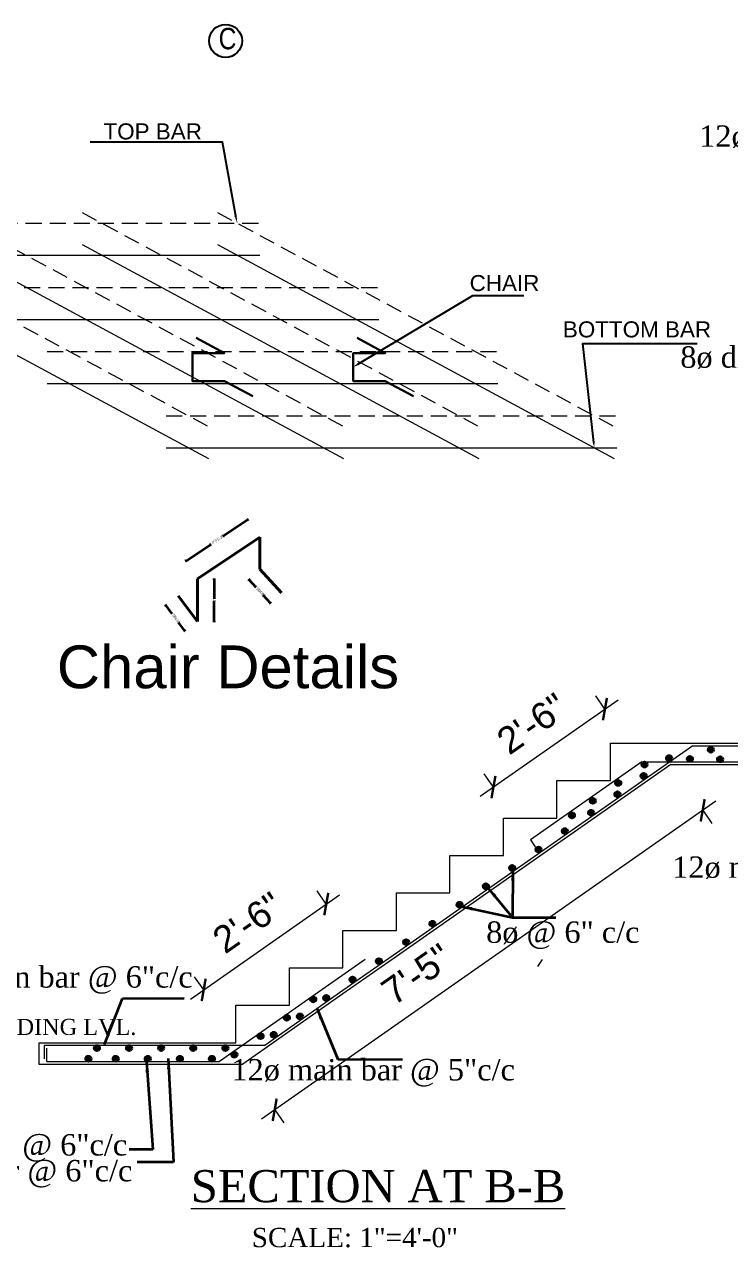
# Model space of a CAD drawing. Header units: inches. Extents: x -4597 to 93300, y -14139 to 5932.
# Drawn here: x 1193.9 to 1457.8, y -10010.3 to -9552.9 of the extents above; entities that cross this region are included whole.
import ezdxf
from ezdxf.enums import TextEntityAlignment as Align

# ---------------------------------------------------------------- set-up
doc = ezdxf.new("R2010")
doc.units = ezdxf.units.IN
doc.header["$LTSCALE"] = 0.5
doc.header["$MEASUREMENT"] = 0
doc.header["$PDMODE"] = 66
doc.linetypes.add('DASHED2', pattern=[0.375, 0.25, -0.125])
for name, color, linetype, lineweight in [('0_Dimension', 72, 'Continuous', 9), ('1', 7, 'Continuous', 25), ('4TEXT', 7, 'Continuous', 20), ('BAR', 5, 'Continuous', 40), ('hatch', 9, 'Continuous', 0), ('stair', 132, 'Continuous', 13), ('TEXT', 220, 'Continuous', 9), ('Toilet', 7, 'Continuous', 25), ('wall', 20, 'Continuous', 40), ('WALL SEC', 2, 'Continuous', 35)]:
    doc.layers.add(name, color=color, linetype=linetype, lineweight=lineweight)
doc.layers.add('DIMENSION', color=5, linetype='Continuous')
doc.styles.add('arial narrow', font='ARIALN.TTF', dxfattribs={"width": 0.75})
doc.styles.add('bimal', font='arial.ttf')
doc.styles.add('NIR', font='COPRGTL.TTF')
doc.styles.add('ordinary', font='ARIALN.TTF')
doc.styles.add('PUMORI', font='arial.ttf')
doc.styles.add('Romans', font='romans.shx')
doc.styles.add('Times', font='times.ttf')
doc.dimstyles.new('1', dxfattribs={"dimtxt": 3, "dimasz": 0.15, "dimexe": 1, "dimexo": 1, "dimgap": 0.055, "dimtad": 1, "dimdec": 3, "dimlfac": 1000, "dimzin": 0, "dimdsep": 46, "dimlunit": 4, "dimtxsty": 'Romans', "dimblk": 'OBLIQUE', "dimcen": 0, "dimdle": 0.15, "dimclrd": 4, "dimclre": 4, "dimclrt": 7, "dimadec": 0, "dimazin": 0, "dimtfac": 1, "dimtdec": 3, "dimtofl": 0, "dimtmove": 2, "dimatfit": 3, "dimldrblk": 'OBLIQUE', "dimfxl": 2, "dimfxlon": 1, "dimtolj": 1, "dimtzin": 0, "dimlwd": -1, "dimarcsym": 0})
doc.dimstyles.new('1_96', dxfattribs={"dimtxt": 5, "dimasz": 3, "dimexe": 3, "dimexo": 3, "dimgap": 3, "dimtad": 1, "dimdec": 0, "dimzin": 0, "dimdsep": 46, "dimlunit": 4, "dimtxsty": 'bimal', "dimblk": 'ARCHTICK', "dimcen": 2, "dimdle": 3, "dimclrd": 3, "dimclre": 1, "dimclrt": 4, "dimadec": 0, "dimazin": 0, "dimtfac": 1, "dimtdec": 0, "dimtix": 1, "dimtofl": 0, "dimtmove": 0, "dimatfit": 3, "dimldrblk": 'ARCHTICK', "dimfxl": 1, "dimtolj": 1, "dimtzin": 0, "dimlwd": 0, "dimlwe": 9, "dimarcsym": 0})
doc.dimstyles.new('Copy of Standard', dxfattribs={"dimtxt": 9, "dimasz": 1, "dimexe": 1, "dimexo": 12, "dimgap": 1, "dimtad": 3, "dimdec": 0, "dimzin": 0, "dimdsep": 46, "dimlunit": 4, "dimtxsty": 'NIR', "dimcen": 0.09, "dimclrt": 2, "dimadec": 0, "dimazin": 0, "dimtfac": 1, "dimtdec": 0, "dimtofl": 0, "dimtmove": 2, "dimatfit": 0, "dimfxl": 1, "dimtolj": 1, "dimtzin": 0, "dimarcsym": 0})

# ---------------------------------------------------------------- blocks, each defined once
blk = doc.blocks.new('_ArchTick')
at = {"color": 0, "linetype": 'ByBlock', "const_width": 0.15}
blk.add_lwpolyline([(-0.5, -0.5), (0.5, 0.5)], dxfattribs=at)
blk = doc.blocks.new('*D150')
at = {"layer": 'Defpoints', "color": 0, "linetype": 'Continuous', "transparency": 16777216}
for p in [(121491.84, -24467.13), (121411.84, -24523.13), (121417.82, -24531.68)]:
    blk.add_point(p, dxfattribs=at)
at = {"layer": 'WALL SEC', "color": 3, "linetype": 'Continuous', "lineweight": 0, "transparency": 16777216}
blk.add_line((121500.28, -24473.96), (121415.37, -24533.4), dxfattribs=at)
at = {"layer": 'WALL SEC', "color": 1, "linetype": 'Continuous', "lineweight": 9, "transparency": 16777216}
for p, q in [((121497.82, -24475.68), (121499.54, -24478.13)), ((121417.82, -24531.68), (121419.54, -24534.13))]:
    blk.add_line(p, q, dxfattribs=at)
at = {"layer": 'WALL SEC', "color": 3, "linetype": 'Continuous', "lineweight": 0, "transparency": 16777216, "xscale": 3, "yscale": 3, "zscale": 3}
for p, rotation in [((121497.82, -24475.68), 34.99202019856288), ((121417.82, -24531.68), 214.9920201985628)]:
    blk.add_blockref('_ArchTick', p, dxfattribs=dict(at, rotation=rotation))
at = {"layer": 'WALL SEC', "color": 4, "linetype": 'Continuous', "lineweight": 25, "transparency": 16777216, "insert": (121444.37, -24506.33), "char_height": 5, "attachment_point": 5, "rotation": 34.992, "style": 'bimal'}
blk.add_mtext('\\A1;7\'-5"', dxfattribs=at)
blk = doc.blocks.new('*D152')
at = {"layer": 'Defpoints', "color": 0, "linetype": 'Continuous', "transparency": 16777216}
for p in [(121427.46, -24493.21), (121434.73, -24503.59), (121411.82, -24519.63)]:
    blk.add_point(p, dxfattribs=at)
at = {"layer": 'WALL SEC', "color": 1, "linetype": 'Continuous', "lineweight": 9, "transparency": 16777216}
for p, q in [((121427.46, -24493.21), (121425.74, -24490.75)), ((121404.55, -24509.25), (121402.83, -24506.79))]:
    blk.add_line(p, q, dxfattribs=at)
at = {"layer": 'WALL SEC', "color": 3, "linetype": 'Continuous', "lineweight": 0, "transparency": 16777216}
blk.add_line((121402.09, -24510.97), (121429.92, -24491.49), dxfattribs=at)
at = {"layer": 'WALL SEC', "color": 3, "linetype": 'Continuous', "lineweight": 0, "transparency": 16777216, "xscale": 3, "yscale": 3, "zscale": 3}
for p, rotation in [((121427.46, -24493.21), 34.99202019855377), ((121404.55, -24509.25), 214.9920201985538)]:
    blk.add_blockref('_ArchTick', p, dxfattribs=dict(at, rotation=rotation))
at = {"layer": 'WALL SEC', "color": 4, "linetype": 'Continuous', "lineweight": 25, "transparency": 16777216, "insert": (121412.82, -24496.68), "char_height": 5, "attachment_point": 5, "rotation": 34.992, "style": 'bimal'}
blk.add_mtext('\\A1;2\'-6"', dxfattribs=at)
blk = doc.blocks.new('*D153')
at = {"layer": 'Defpoints', "color": 0, "linetype": 'Continuous', "transparency": 16777216}
for p in [(121479.55, -24456.75), (121486.47, -24466.63), (121465.63, -24481.22)]:
    blk.add_point(p, dxfattribs=at)
at = {"layer": 'WALL SEC', "color": 3, "linetype": 'Continuous', "lineweight": 0, "transparency": 16777216}
blk.add_line((121456.25, -24473.06), (121482.01, -24455.03), dxfattribs=at)
at = {"layer": 'WALL SEC', "color": 1, "linetype": 'Continuous', "lineweight": 9, "transparency": 16777216}
for p, q in [((121479.55, -24456.75), (121477.83, -24454.29)), ((121458.71, -24471.34), (121456.99, -24468.88))]:
    blk.add_line(p, q, dxfattribs=at)
at = {"layer": 'WALL SEC', "color": 3, "linetype": 'Continuous', "lineweight": 0, "transparency": 16777216, "xscale": 3, "yscale": 3, "zscale": 3}
for p, rotation in [((121479.55, -24456.75), 34.99202019818098), ((121458.71, -24471.34), 214.992020198181)]:
    blk.add_blockref('_ArchTick', p, dxfattribs=dict(at, rotation=rotation))
at = {"layer": 'WALL SEC', "color": 4, "linetype": 'Continuous', "lineweight": 25, "transparency": 16777216, "insert": (121465.94, -24459.49), "char_height": 5, "attachment_point": 5, "rotation": 34.992, "style": 'bimal'}
blk.add_mtext('\\A1;2\'-6"', dxfattribs=at)
blk = doc.blocks.new('*D141')
at = {"layer": '0_Dimension', "color": 0, "linetype": 'Continuous', "lineweight": -2, "transparency": 16777216}
for p, q in [((143016.37, -37331.14), (143006.86, -37337.47)), ((142993.06, -37346.65), (143002.56, -37340.33))]:
    blk.add_line(p, q, dxfattribs=at)
at = {"layer": '0_Dimension', "color": 0, "linetype": 'Continuous', "lineweight": 5, "transparency": 16777216}
for p, q in [((143016.64, -37331.56), (143016.09, -37330.73)), ((142993.33, -37347.07), (142992.78, -37346.24))]:
    blk.add_line(p, q, dxfattribs=at)
at = {"layer": 'Defpoints', "color": 0, "linetype": 'Continuous', "transparency": 16777216}
for p in [(143016.37, -37331.14), (143020.75, -37337.74), (142997.44, -37353.25)]:
    blk.add_point(p, dxfattribs=at)
at = {"layer": '0_Dimension', "linetype": 'Continuous', "transparency": 16777216, "insert": (143004.71, -37338.9), "char_height": 1, "attachment_point": 5, "rotation": 33.6386, "style": 'arial narrow'}
blk.add_mtext('\\A1;2\'-4" [711.20]', dxfattribs=at)
blk = doc.blocks.new('_Oblique')
at = {"color": 0, "linetype": 'ByBlock', "lineweight": -2}
blk.add_line((-0.5, -0.5), (0.5, 0.5), dxfattribs=at)
blk = doc.blocks.new('*D142')
at = {"layer": '0_Dimension', "color": 0, "linetype": 'Continuous', "lineweight": 5, "transparency": 16777216}
for p, q in [((143003.23, -37353.25), (143004.23, -37353.25)), ((143003.23, -37369.25), (143004.23, -37369.25))]:
    blk.add_line(p, q, dxfattribs=at)
at = {"layer": '0_Dimension', "color": 0, "linetype": 'Continuous', "lineweight": -2, "transparency": 16777216}
for p, q in [((143003.73, -37353.25), (143003.73, -37360.8)), ((143003.73, -37369.25), (143003.73, -37361.69))]:
    blk.add_line(p, q, dxfattribs=at)
at = {"layer": 'Defpoints', "color": 0, "linetype": 'Continuous', "transparency": 16777216}
for p in [(142997.44, -37353.25), (142997.44, -37369.25), (143003.73, -37369.25)]:
    blk.add_point(p, dxfattribs=at)
at = {"layer": '0_Dimension', "linetype": 'Continuous', "transparency": 16777216, "insert": (143003.73, -37361.25), "char_height": 1, "attachment_point": 5, "rotation": 90, "style": 'arial narrow'}
blk.add_mtext('\\A1;3"', dxfattribs=at)
blk = doc.blocks.new('*D143')
at = {"layer": '0_Dimension', "color": 0, "linetype": 'Continuous', "lineweight": 5, "transparency": 16777216}
for p, q in [((142985.91, -37362.88), (142985.11, -37363.47)), ((142993.09, -37372.49), (142992.29, -37373.09))]:
    blk.add_line(p, q, dxfattribs=at)
at = {"layer": '0_Dimension', "color": 0, "linetype": 'Continuous', "lineweight": -2, "transparency": 16777216}
for p, q in [((142985.51, -37363.18), (142987.9, -37366.37)), ((142992.69, -37372.79), (142990.3, -37369.6))]:
    blk.add_line(p, q, dxfattribs=at)
at = {"layer": 'Defpoints', "color": 0, "linetype": 'Continuous', "transparency": 16777216}
for p in [(142985.51, -37363.18), (142990.27, -37359.63), (142997.44, -37369.25)]:
    blk.add_point(p, dxfattribs=at)
at = {"layer": '0_Dimension', "linetype": 'Continuous', "transparency": 16777216, "insert": (142989.1, -37367.98), "char_height": 1, "attachment_point": 5, "rotation": 306.7222, "style": 'arial narrow'}
blk.add_mtext("\\A1;1' [304.80]", dxfattribs=at)
blk = doc.blocks.new('*D144')
at = {"layer": '0_Dimension', "color": 0, "linetype": 'Continuous', "lineweight": 5, "transparency": 16777216}
for p, q in [((143016.98, -37353.19), (143016.24, -37353.87)), ((143025.08, -37362.04), (143024.35, -37362.72))]:
    blk.add_line(p, q, dxfattribs=at)
at = {"layer": '0_Dimension', "color": 0, "linetype": 'Continuous', "lineweight": -2, "transparency": 16777216}
for p, q in [((143016.61, -37353.53), (143019.3, -37356.47)), ((143024.72, -37362.38), (143022.02, -37359.44))]:
    blk.add_line(p, q, dxfattribs=at)
at = {"layer": 'Defpoints', "color": 0, "linetype": 'Continuous', "transparency": 16777216}
for p in [(143020.75, -37349.74), (143028.86, -37358.58), (143024.72, -37362.38)]:
    blk.add_point(p, dxfattribs=at)
at = {"layer": '0_Dimension', "linetype": 'Continuous', "transparency": 16777216, "insert": (143020.66, -37357.96), "char_height": 1, "attachment_point": 5, "rotation": 312.4917, "style": 'arial narrow'}
blk.add_mtext("\\A1;1' [304.80]", dxfattribs=at)
blk = doc.blocks.new('YYG')
at = {"layer": 'WALL SEC'}
for points in [[(121491.04, -24465.93, 0.407959), (121491.53, -24466.43), (121491.55, -24466.43, 0.407959), (121492.04, -24465.93, 1)], [(121494.94, -24466.08, 0.407959), (121495.43, -24466.58), (121495.46, -24466.58, 0.407959), (121495.94, -24466.08, 1)], [(121498.84, -24464.35, 0.407959), (121499.33, -24464.85), (121499.35, -24464.85, 0.407959), (121499.84, -24464.35, 1)], [(121500.58, -24466.14, 0.407959), (121501.07, -24466.64), (121501.09, -24466.64, 0.407959), (121501.58, -24466.14, 1)], [(121486.45, -24467.14, 0.407959), (121486.94, -24467.64), (121486.97, -24467.64, 0.407959), (121487.45, -24467.14, 1)], [(121481.54, -24470.58, 0.407959), (121482.03, -24471.08), (121482.05, -24471.08, 0.407959), (121482.54, -24470.58, 1)], [(121486.29, -24469.25, 0.407959), (121486.78, -24469.75), (121486.8, -24469.75, 0.407959), (121487.29, -24469.25, 1)], [(121481.38, -24472.69, 0.407959), (121481.87, -24473.19), (121481.89, -24473.19, 0.407959), (121482.38, -24472.69, 1)], [(121476.79, -24473.9, 0.407959), (121477.28, -24474.4), (121477.3, -24474.4, 0.407959), (121477.79, -24473.9, 1)], [(121472.89, -24476.62, 0.407959), (121473.38, -24477.12), (121473.4, -24477.12, 0.407959), (121473.89, -24476.62, 1)], [(121476.46, -24476.13, 0.407959), (121476.95, -24476.63), (121476.97, -24476.63, 0.407959), (121477.46, -24476.13, 1)], [(121471.55, -24479.57, 0.407959), (121472.04, -24480.07), (121472.06, -24480.07, 0.407959), (121472.55, -24479.57, 1)], [(121466.63, -24483.01, 0.407959), (121467.12, -24483.51), (121467.14, -24483.51, 0.407959), (121467.63, -24483.01, 1)], [(121461.72, -24486.45, 0.407959), (121462.21, -24486.95), (121462.23, -24486.95, 0.407959), (121462.72, -24486.45, 1)], [(121456.8, -24489.89, 0.407959), (121457.29, -24490.39), (121457.31, -24490.39, 0.407959), (121457.8, -24489.89, 1)], [(121451.89, -24493.33, 0.407959), (121452.37, -24493.83), (121452.4, -24493.83, 0.407959), (121452.89, -24493.33, 1)], [(121446.8, -24496.89, 0.407959), (121447.29, -24497.39), (121447.31, -24497.39, 0.407959), (121447.8, -24496.89, 1)], [(121441.89, -24500.33, 0.407959), (121442.37, -24500.83), (121442.4, -24500.83, 0.407959), (121442.89, -24500.33, 1)], [(121436.8, -24503.89, 0.407959), (121437.29, -24504.39), (121437.31, -24504.39, 0.407959), (121437.8, -24503.89, 1)], [(121431.89, -24507.33, 0.407959), (121432.37, -24507.83), (121432.4, -24507.83, 0.407959), (121432.89, -24507.33, 1)], [(121424.52, -24511.03, 0.407959), (121425.01, -24511.53), (121425.03, -24511.53, 0.407959), (121425.52, -24511.03, 1)], [(121426.97, -24510.78, 0.407959), (121427.46, -24511.27), (121427.48, -24511.27, 0.407959), (121427.97, -24510.78, 1)], [(121419.61, -24514.47, 0.407959), (121420.1, -24514.97), (121420.12, -24514.97, 0.407959), (121420.61, -24514.47, 1)], [(121422.05, -24514.22, 0.407959), (121422.54, -24514.72), (121422.57, -24514.72, 0.407959), (121423.05, -24514.22, 1)], [(121414.69, -24517.91, 0.407959), (121415.18, -24518.41), (121415.2, -24518.41, 0.407959), (121415.69, -24517.91, 1)], [(121417.14, -24517.66, 0.407959), (121417.63, -24518.16), (121417.65, -24518.16, 0.407959), (121418.14, -24517.66, 1)], [(121384.1, -24520.14, 0.407959), (121384.59, -24520.64), (121384.62, -24520.64, 0.407959), (121385.1, -24520.14, 1)], [(121390.1, -24520.14, 0.407959), (121390.59, -24520.64), (121390.62, -24520.64, 0.407959), (121391.1, -24520.14, 1)], [(121396.1, -24520.14, 0.407959), (121396.59, -24520.64), (121396.62, -24520.64, 0.407959), (121397.1, -24520.14, 1)], [(121402.1, -24520.14, 0.407959), (121402.59, -24520.64), (121402.62, -24520.64, 0.407959), (121403.1, -24520.14, 1)], [(121408.1, -24520.14, 0.407959), (121408.59, -24520.64), (121408.62, -24520.64, 0.407959), (121409.1, -24520.14, 1)], [(121382.49, -24522.14, 0.407959), (121382.98, -24522.64), (121383, -24522.64, 0.407959), (121383.49, -24522.14, 1)], [(121387.6, -24522.14, 0.407959), (121388.09, -24522.64), (121388.12, -24522.64, 0.407959), (121388.6, -24522.14, 1)], [(121393.6, -24522.14, 0.407959), (121394.09, -24522.64), (121394.12, -24522.64, 0.407959), (121394.6, -24522.14, 1)], [(121399.6, -24522.14, 0.407959), (121400.09, -24522.64), (121400.12, -24522.64, 0.407959), (121400.6, -24522.14, 1)], [(121405.6, -24522.14, 0.407959), (121406.09, -24522.64), (121406.12, -24522.64, 0.407959), (121406.6, -24522.14, 1)], [(121409.78, -24521.36, 0.407959), (121410.26, -24521.85), (121410.29, -24521.85, 0.407959), (121410.78, -24521.36, 1)]]:
    blk.add_hatch(color=256, dxfattribs=at).paths.add_polyline_path(points)
at = {"layer": 'stair'}
for p, q in [((121490.58, -24463.13), (121536.58, -24463.13)), ((121495.97, -24463.63), (121450.58, -24495.4)), ((121495.97, -24463.63), (121535.58, -24463.63)), ((121491.84, -24467.13), (121450.58, -24496.02)), ((121486.47, -24466.63), (121465.63, -24481.22)), ((121486.47, -24466.63), (121536.08, -24466.63)), ((121491.84, -24467.13), (121527.58, -24467.13)), ((121465.63, -24481.22), (121466.52, -24482.49)), ((121450.58, -24495.4), (121440.58, -24502.4)), ((121450.58, -24496.02), (121440.58, -24503.02)), ((121434.73, -24503.59), (121407.53, -24522.63)), ((121440.58, -24502.4), (121430.58, -24509.4)), ((121440.58, -24503.02), (121430.58, -24510.02)), ((121467.79, -24503.59), (121466.93, -24504.88)), ((121430.58, -24510.02), (121411.84, -24523.13)), ((121430.58, -24509.4), (121415.97, -24519.63)), ((121373.71, -24519.13), (121373.71, -24523.13)), ((121373.71, -24519.13), (121410.58, -24519.13)), ((121415.97, -24519.63), (121374.74, -24519.63)), ((121374.74, -24519.63), (121374.74, -24522.13)), ((121375.21, -24522.63), (121375.21, -24520.13)), ((121375.21, -24522.63), (121407.53, -24522.63)), ((121373.71, -24523.13), (121411.84, -24523.13))]:
    blk.add_line(p, q, dxfattribs=at)
for points in [[(121480.58, -24470.13), (121480.58, -24463.13), (121490.58, -24463.13)], [(121470.58, -24477.13), (121470.58, -24470.13), (121480.58, -24470.13)], [(121460.58, -24484.13), (121460.58, -24477.13), (121470.58, -24477.13)], [(121450.58, -24491.13), (121450.58, -24484.13), (121460.58, -24484.13)], [(121440.58, -24498.13), (121440.58, -24491.13), (121450.58, -24491.13)], [(121430.58, -24505.13), (121430.58, -24498.13), (121440.58, -24498.13)], [(121420.58, -24512.13), (121420.58, -24505.13), (121430.58, -24505.13)], [(121410.58, -24519.13), (121410.58, -24512.13), (121420.58, -24512.13)]]:
    blk.add_lwpolyline(points, dxfattribs=at)
at = {"layer": 'WALL SEC'}
for centre in [(121491.54, -24465.92), (121495.44, -24466.07), (121499.34, -24464.35), (121501.08, -24466.13), (121486.95, -24467.13), (121482.04, -24470.57), (121486.79, -24469.25), (121481.88, -24472.69), (121477.29, -24473.9), (121473.39, -24476.62), (121476.96, -24476.13), (121472.05, -24479.57), (121467.13, -24483.01), (121462.22, -24486.45), (121457.3, -24489.89), (121452.39, -24493.33), (121447.3, -24496.89), (121442.39, -24500.33), (121437.3, -24503.89), (121432.39, -24507.33), (121425.02, -24511.03), (121427.47, -24510.77), (121420.11, -24514.47), (121422.55, -24514.21), (121415.19, -24517.91), (121417.64, -24517.65), (121384.6, -24520.13), (121390.6, -24520.13), (121396.6, -24520.13), (121402.6, -24520.13), (121408.6, -24520.13), (121382.99, -24522.13), (121388.1, -24522.13), (121394.1, -24522.13), (121400.1, -24522.13), (121406.1, -24522.13), (121410.28, -24521.35)]:
    blk.add_circle(centre, 0.5, dxfattribs=at)
at = {"insert": (121360.26, -24514.68), "char_height": 3, "width": 60.8422, "attachment_point": 1, "style": 'Times'}
blk.add_mtext('\\pt6;LANDING LVL.', dxfattribs=at)
at = {"layer": 'TEXT', "style": 'Times'}
blk.add_text('%%USECTION AT B-B', height=6, dxfattribs=at).set_placement((121437.14, -24545.95), align=Align.MIDDLE_CENTER)
at = {"layer": 'TEXT', "char_height": 4, "style": 'Times'}
for s, insert, attachment_point in [('12ø main bar @ 6"c/c', (121497.17, -24352.77), 7), ('8ø dist. bar @ 6"c/c', (121493.64, -24394.09), 7), ('12ø main bar @ 6"c/c', (121545.12, -24489.46), 9), ('8ø @ 6" c/c', (121486.01, -24501.62), 9), ('12ø main bar @ 6"c/c', (121402.5, -24509.99), 9), ('12ø main bar @ 5"c/c', (121462.72, -24527.35), 9), ('12ø main bar @ 6"c/c', (121390.25, -24541.39), 9), ('8ø dist. bar @ 6"c/c', (121391.21, -24546.22), 9)]:
    blk.add_mtext(s, dxfattribs=dict(at, insert=insert, attachment_point=attachment_point))
at = {"layer": 'TEXT', "insert": (121432.81, -24555.6), "char_height": 3.6, "width": 108.2159, "attachment_point": 5, "style": 'Times'}
blk.add_mtext('SCALE: 1"=4\'-0"', dxfattribs=at)
at = {"layer": 'WALL SEC', "linetype": 'Continuous', "lineweight": 25}
dim = blk.add_linear_dim(base=(121479.55, -24456.75), p1=(121465.63, -24481.22), p2=(121486.47, -24466.63), angle=214.992, text='2\'-6"', dimstyle='1_96', override={"dimfxl": 0, "dimfxlon": 1, "dimarcsym": 1}, dxfattribs=at)
dim.commit()
dim.dimension.update_dxf_attribs({"geometry": '*D153', "text_midpoint": (121465.94, -24459.49)})
dim = blk.add_linear_dim(base=(121417.82, -24531.68), p1=(121491.84, -24467.13), p2=(121411.84, -24523.13), angle=214.992, text='7\'-5"', dimstyle='1_96', override={"dimfxl": 0, "dimfxlon": 1, "dimarcsym": 1}, dxfattribs=at)
dim.commit()
dim.dimension.update_dxf_attribs({"geometry": '*D150', "text_midpoint": (121447.55, -24510.87), "dimtype": 129})
dim = blk.add_aligned_dim(p1=(121411.82, -24519.63), p2=(121434.73, -24503.59), distance=12.68, text='2\'-6"', dimstyle='1_96', override={"dimfxl": 0, "dimfxlon": 1, "dimarcsym": 1}, dxfattribs=at)
dim.commit()
dim.dimension.update_dxf_attribs({"geometry": '*D152', "text_midpoint": (121412.82, -24496.68)})
at = {"layer": 'hatch'}
for points in [[(121462.35, -24486.79), (121462.25, -24495.69), (121470.39, -24495.69)], [(121457.75, -24490.21), (121462.25, -24495.69), (121470.39, -24495.69)], [(121452.74, -24493.66), (121462.25, -24495.69), (121470.39, -24495.69)], [(121385.98, -24519.45), (121389.35, -24510.85), (121400.89, -24510.82)], [(121425.73, -24512.81), (121429.65, -24522.23), (121441.71, -24522.25)], [(121393.87, -24522.63), (121395.03, -24539.1), (121390.64, -24539.1)], [(121397.91, -24522.07), (121398.89, -24541.48), (121392.1, -24541.48)]]:
    blk.add_leader(points, dimstyle='Copy of Standard', override={"dimasz": 2, "dimtad": 0}, dxfattribs=at)
blk = doc.blocks.new('MM')
at = {"layer": 'BAR', "linetype": 'DASHED2', "lineweight": 0, "ltscale": 48}
for p, q in [((142853.1990374, -37216.3164975), (143001.5204004, -37296.3164975)), ((142903.7552484, -37216.3164975), (143052.0766114, -37296.3164975)), ((142954.3114575, -37216.3164975), (143102.6328214, -37296.3164975)), ((143004.8676695, -37216.3164975), (143153.1890319, -37296.3164975)), ((142852.1890701, -37220.3164975), (143020.7097715, -37220.3164975)), ((142896.6854786, -37244.3164975), (143065.2061809, -37244.3164975)), ((142941.181888, -37268.3164975), (143109.7025903, -37268.3164975)), ((142985.6782964, -37292.3164975), (143154.1989983, -37292.3164975))]:
    blk.add_line(p, q, dxfattribs=at)
at = {"layer": 'DIMENSION', "linetype": 'Continuous', "extrusion": (0, 0, -1)}
for points in [[(-143011.9254507, -37218.3488514), (-143006.7694787, -37190.033128), (-142957.3694881, -37190.033128)], [(-143057.3625559, -37273.0751374), (-143100.3170675, -37247.3309377), (-143119.4821833, -37247.3309377)], [(-143145.5545567, -37302.3284588), (-143141.4834398, -37265.2714449), (-143184.27541, -37265.2714449)]]:
    blk.add_lwpolyline(points, dxfattribs=at)
for points in [[(-143011.5975097, -37218.4085658), (-143012.2837371, -37220.3164975), (-143012.2533921, -37218.2891371)], [(-143057.1911968, -37272.7892227), (-143055.6470693, -37274.1032916), (-143057.5339154, -37273.361052)], [(-143145.2232169, -37302.3648601), (-143145.7729629, -37304.3164975), (-143145.8858961, -37302.2920575)]]:
    blk.add_solid(points, dxfattribs=at)
at = {"layer": 'wall', "lineweight": 0, "ltscale": 48}
for p, q in [((142853.1990374, -37228.3164975), (143001.5204004, -37308.3164975)), ((142903.7552484, -37228.3164975), (143052.0766114, -37308.3164975)), ((142954.3114575, -37228.3164975), (143102.6328214, -37308.3164975)), ((143004.8676695, -37228.3164975), (143153.1890319, -37308.3164975)), ((142852.1890701, -37232.3164975), (143020.7097715, -37232.3164975)), ((142896.6854786, -37256.3164975), (143065.2061809, -37256.3164975)), ((142941.181888, -37280.3164975), (143109.7025903, -37280.3164975)), ((142985.6782964, -37304.3164975), (143154.1989983, -37304.3164975))]:
    blk.add_line(p, q, dxfattribs=at)
at = {"layer": 'wall', "linetype": 'Continuous'}
for p, q in [((142997.4425999, -37353.2463377), (143020.7539421, -37337.7356542)), ((143020.7539421, -37337.7356542), (143020.7539421, -37349.7356542)), ((143020.7539421, -37349.7356542), (143028.8597384, -37358.5841611)), ((142997.4425999, -37369.2463377), (142997.4425999, -37353.2463377)), ((142990.2673756, -37359.6278045), (142997.4425999, -37369.2463377))]:
    blk.add_line(p, q, dxfattribs=at)
at = {"layer": 'wall', "lineweight": 30}
for points in [[(142996.9619249, -37263.1648123), (143007.5235733, -37268.8614418), (142995.5235733, -37268.8614418), (142995.5235733, -37279.3451415), (143007.5235733, -37279.3451415), (143018.0852207, -37285.041771)], [(143057.085421, -37263.1648123), (143067.6470679, -37268.8614418), (143055.6470693, -37268.8614418), (143055.6470693, -37279.3451415), (143067.6470679, -37279.3451415), (143078.2087167, -37285.041771)]]:
    blk.add_lwpolyline(points, dxfattribs=at)
at = {"layer": '4TEXT', "lineweight": 15, "ltscale": 48, "char_height": 6, "attachment_point": 9, "style": 'PUMORI'}
for s, insert in [('TOP BAR', (142999.0846261, -37189.0594714)), ('CHAIR', (143125.253764, -37245.7824194)), ('BOTTOM BAR', (143189.4459542, -37263.1000116))]:
    blk.add_mtext(s, dxfattribs=dict(at, insert=insert))
at = {"layer": '4TEXT', "lineweight": 15, "insert": (143008.8331996, -37386.3339774), "char_height": 16, "width": 826.180870652, "attachment_point": 5, "style": 'PUMORI'}
blk.add_mtext('Chair Details', dxfattribs=at)
at = {"layer": '0_Dimension', "linetype": 'Continuous'}
for p1, p2, distance, picture, middle in [((142997.4425999, -37353.2463377), (143020.7539421, -37337.7356542), 7.9184476, '*D141', (143004.7118233, -37338.8985087)), ((143020.7539421, -37349.7356542), (143028.8597384, -37358.5841611), -5.6197117, '*D144', (143020.6630022, -37357.9559275)), ((142997.4425999, -37369.2463377), (142990.2673756, -37359.6278045), 5.9329222, '*D143', (142989.0994874, -37367.9845747))]:
    dim = blk.add_aligned_dim(p1=p1, p2=p2, distance=distance, dimstyle='1', dxfattribs=at)
    dim.commit()
    dim.dimension.update_dxf_attribs({"geometry": picture, "text_midpoint": middle})
dim = blk.add_aligned_dim(p1=(142997.4425999, -37353.2463377), p2=(142997.4425999, -37369.2463377), distance=6.2827792, text='3"', dimstyle='1', dxfattribs=at)
dim.commit()
dim.dimension.update_dxf_attribs({"geometry": '*D142', "text_midpoint": (143003.7253791, -37361.2463377)})

msp = doc.modelspace()

# ---------------------------------------------------------------- linework, layer by layer
at = {"layer": 'Toilet'}
msp.add_circle((1269.07, -9559.07), 6.15, dxfattribs=at)

# ---------------------------------------------------------------- block references
at = {"layer": 'WALL SEC', "color": 0}
msp.add_blockref('MM', (-141738.88, 27593.07), dxfattribs=at)
at = {"layer": 'WALL SEC', "xscale": 2, "yscale": 2, "zscale": 2}
msp.add_blockref('YYG', (-241548.22, 39104.56), dxfattribs=at)

# ---------------------------------------------------------------- texts
at = {"layer": '1', "insert": (1266.48, -9554.19), "char_height": 8, "width": 20.1234, "attachment_point": 1, "style": 'ordinary'}
msp.add_mtext('C', dxfattribs=at)

doc.saveas('drawing.dxf')
